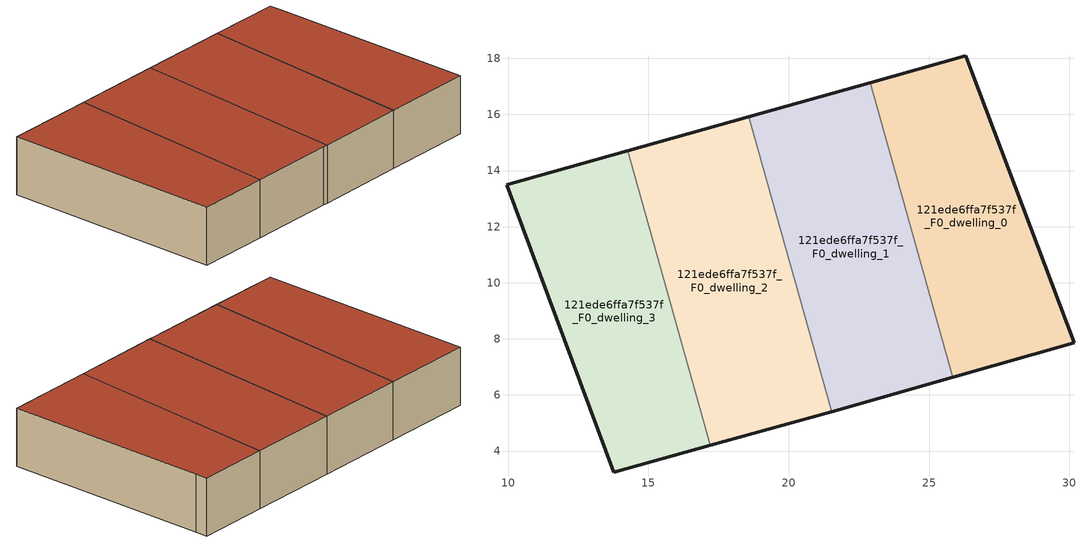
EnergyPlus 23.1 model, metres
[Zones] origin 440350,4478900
121ede6ffa7f537f_F0_dwelling_0
 floor ground (EU_floor_Construction): 26.53,17.53 30.17,7.86 25.85,6.63 22.9,17.14 26.32,18.09 z0
 wall outside (EU_wall_Construction): 25.85,6.63 30.17,7.86 26.53,17.53 26.32,18.09 22.9,17.14 z0:3
 wall to 121ede6ffa7f537f_F0_dwelling_1 (EU_wall_Construction): 22.9,17.14 25.85,6.63 z0:3
 roof outside (EU_roof_Construction): 30.17,7.86 26.53,17.53 26.32,18.09 22.9,17.14 25.85,6.63 z3
121ede6ffa7f537f_F0_dwelling_1
 floor ground (EU_floor_Construction): 22.9,17.14 25.85,6.63 21.53,5.4 18.58,15.92 z0
 wall outside (EU_wall_Construction): 22.9,17.14 18.58,15.92 / 21.53,5.4 25.85,6.63 z0:3
 wall to 121ede6ffa7f537f_F0_dwelling_2 (EU_wall_Construction): 18.58,15.92 21.53,5.4 z0:3
 roof outside (EU_roof_Construction): 25.85,6.63 22.9,17.14 18.58,15.92 21.53,5.4 z3
121ede6ffa7f537f_F0_dwelling_2
 floor ground (EU_floor_Construction): 18.58,15.92 21.53,5.4 21.33,5.35 17.21,4.2 14.26,14.71 z0
 wall outside (EU_wall_Construction): 18.58,15.92 14.26,14.71 / 17.21,4.2 21.33,5.35 21.53,5.4 z0:3
 wall to 121ede6ffa7f537f_F0_dwelling_3 (EU_wall_Construction): 14.26,14.71 17.21,4.2 z0:3
 roof outside (EU_roof_Construction): 21.33,5.35 21.53,5.4 18.58,15.92 14.26,14.71 17.21,4.2 z3
121ede6ffa7f537f_F0_dwelling_3
 floor ground (EU_floor_Construction): 14.26,14.71 17.21,4.2 13.76,3.24 9.94,13.5 z0
 wall outside (EU_wall_Construction): 14.26,14.71 9.94,13.5 13.76,3.24 17.21,4.2 z0:3
 roof outside (EU_roof_Construction): 17.21,4.2 14.26,14.71 9.94,13.5 13.76,3.24 z3
[Building]
EU S2 Campaign: North Axis=0; Terrain=City; Solar Distribution=FullExterior
[Site:Location]
Madrid: Latitude=40.5; Longitude=-3.5; Time Zone=1; Elevation=609
[SizingPeriod:WeatherFileDays]
AnnualSizingPeriod: Begin Month=1; Begin Day of Month=1; End Month=12; End Day of Month=31; Day of Week for Start Day=Monday; Use Weather File Daylight Saving Period=No; Use Weather File Rain and Snow Indicators=No
[MATERIAL]
EU_InternalMass_Material: Roughness=MediumRough; Thickness=0.1; Conductivity=1; Density=1800; Specific Heat=900; Thermal Absorptance=0.9; Solar Absorptance=0.7; Visible Absorptance=0.7
[MATERIAL:NOMASS] Roughness=MediumRough; Thermal Absorptance=0.9; Solar Absorptance=0.7; Visible Absorptance=0.7
Name | Thermal Resistance
EU_wall_NoMass | 0.609216
EU_roof_NoMass | 0.513268
EU_floor_NoMass | 0.568163
[CONSTRUCTION]
EU_wall_Construction: EU_wall_NoMass
EU_roof_Construction: EU_roof_NoMass
EU_floor_Construction: EU_floor_NoMass
EU_InternalMass_Construction: EU_InternalMass_Material
[ZONE] Type=1; Multiplier=1; Ceiling Height=autocalculate; Floor Area=autocalculate; Part of Total Floor Area=Yes
Name | Volume
121ede6ffa7f537f_F0_dwelling_0 | 131.397
121ede6ffa7f537f_F0_dwelling_1 | 146.991
121ede6ffa7f537f_F0_dwelling_2 | 147.036
121ede6ffa7f537f_F0_dwelling_3 | 132.086
[INTERNALMASS] Construction=EU_InternalMass_Construction
Name | Zone or ZoneList | Surface Area
121ede6ffa7f537f_F0_dwelling_0_EU_InternalMass | 121ede6ffa7f537f_F0_dwelling_0 | 43.799
121ede6ffa7f537f_F0_dwelling_1_EU_InternalMass | 121ede6ffa7f537f_F0_dwelling_1 | 48.997
121ede6ffa7f537f_F0_dwelling_2_EU_InternalMass | 121ede6ffa7f537f_F0_dwelling_2 | 49.012
121ede6ffa7f537f_F0_dwelling_3_EU_InternalMass | 121ede6ffa7f537f_F0_dwelling_3 | 44.0285
[OTHEREQUIPMENT] Fuel Type=Electricity; Design Level Calculation Method=Watts/Area; Power per Zone Floor Area=1; Fraction Latent=0; Fraction Radiant=0; Fraction Lost=0; Carbon Dioxide Generation Rate=0; EndUse Subcategory=EU_Step8_InternalGains
Name | Zone or ZoneList or Space or SpaceList | Schedule
EU_Step8_InternalGain_121ede6ffa7f537f_F0_dwelling_0_f000 | 121ede6ffa7f537f_F0_dwelling_0 | EU_Step8_GainSchedule_121ede6ffa7f537f_F0_dwelling_0_f000
EU_Step8_InternalGain_121ede6ffa7f537f_F0_dwelling_1_f000 | 121ede6ffa7f537f_F0_dwelling_1 | EU_Step8_GainSchedule_121ede6ffa7f537f_F0_dwelling_1_f000
EU_Step8_InternalGain_121ede6ffa7f537f_F0_dwelling_2_f000 | 121ede6ffa7f537f_F0_dwelling_2 | EU_Step8_GainSchedule_121ede6ffa7f537f_F0_dwelling_2_f000
EU_Step8_InternalGain_121ede6ffa7f537f_F0_dwelling_3_f000 | 121ede6ffa7f537f_F0_dwelling_3 | EU_Step8_GainSchedule_121ede6ffa7f537f_F0_dwelling_3_f000
[ZONEVENTILATION:DESIGNFLOWRATE] Schedule=EU_AlwaysOn; Design Flow Rate Calculation Method=AirChanges/Hour; Air Changes per Hour=0.752966; Ventilation Type=Natural; Fan Pressure Rise=0; Fan Total Efficiency=1; Constant Term Coefficient=1; Temperature Term Coefficient=0; Velocity Term Coefficient=0; Velocity Squared Term Coefficient=0; Minimum Indoor Temperature=-100; Maximum Indoor Temperature=100; Delta Temperature=-100; Minimum Outdoor Temperature=-100; Maximum Outdoor Temperature=100; Maximum Wind Speed=40
Name | Zone or ZoneList or Space or SpaceList
EU_ConstantAir_121ede6ffa7f537f_F0_dwelling_0 | 121ede6ffa7f537f_F0_dwelling_0
EU_ConstantAir_121ede6ffa7f537f_F0_dwelling_1 | 121ede6ffa7f537f_F0_dwelling_1
EU_ConstantAir_121ede6ffa7f537f_F0_dwelling_2 | 121ede6ffa7f537f_F0_dwelling_2
EU_ConstantAir_121ede6ffa7f537f_F0_dwelling_3 | 121ede6ffa7f537f_F0_dwelling_3
[HVACTEMPLATE:THERMOSTAT] Constant Heating Setpoint=20; Constant Cooling Setpoint=50
EU_HeatOnly_121ede6ffa7f537f_F0_dwelling_0; EU_HeatOnly_121ede6ffa7f537f_F0_dwelling_1; EU_HeatOnly_121ede6ffa7f537f_F0_dwelling_2; EU_HeatOnly_121ede6ffa7f537f_F0_dwelling_3
[HVACTEMPLATE:ZONE:IDEALLOADSAIRSYSTEM] System Availability Schedule=EU_AlwaysOn; Maximum Heating Supply Air Temperature=50; Minimum Cooling Supply Air Temperature=13; Maximum Heating Supply Air Humidity Ratio=0.0156; Minimum Cooling Supply Air Humidity Ratio=0.0077; Heating Limit=NoLimit; Cooling Limit=NoLimit; Heating Availability Schedule=EU_AlwaysOn; Cooling Availability Schedule=EU_CoolingOff; Dehumidification Control Type=ConstantSensibleHeatRatio; Cooling Sensible Heat Ratio=0.7; Dehumidification Setpoint=60; Humidification Control Type=None; Humidification Setpoint=30; Outdoor Air Method=None; Outdoor Air Flow Rate per Person=0.00944; Outdoor Air Flow Rate per Zone Floor Area=0; Outdoor Air Flow Rate per Zone=0; Demand Controlled Ventilation Type=None; Outdoor Air Economizer Type=NoEconomizer; Heat Recovery Type=None; Sensible Heat Recovery Effectiveness=0.7; Latent Heat Recovery Effectiveness=0.65
Name | Template Thermostat
121ede6ffa7f537f_F0_dwelling_0 | EU_HeatOnly_121ede6ffa7f537f_F0_dwelling_0
121ede6ffa7f537f_F0_dwelling_1 | EU_HeatOnly_121ede6ffa7f537f_F0_dwelling_1
121ede6ffa7f537f_F0_dwelling_2 | EU_HeatOnly_121ede6ffa7f537f_F0_dwelling_2
121ede6ffa7f537f_F0_dwelling_3 | EU_HeatOnly_121ede6ffa7f537f_F0_dwelling_3
[SIZING:ZONE] Zone Cooling Design Supply Air Temperature Input Method=SupplyAirTemperature; Zone Cooling Design Supply Air Temperature=13; Zone Heating Design Supply Air Temperature Input Method=SupplyAirTemperature; Zone Heating Design Supply Air Temperature=50; Zone Cooling Design Supply Air Humidity Ratio=0.008; Zone Heating Design Supply Air Humidity Ratio=0.008; Cooling Design Air Flow Method=DesignDay; Cooling Design Air Flow Rate=0; Cooling Minimum Air Flow per Zone Floor Area=0.000762; Cooling Minimum Air Flow=0; Cooling Minimum Air Flow Fraction=0.2; Heating Design Air Flow Method=DesignDay; Heating Design Air Flow Rate=0; Heating Maximum Air Flow per Zone Floor Area=0.002032; Heating Maximum Air Flow=0.141576; Heating Maximum Air Flow Fraction=0.3; Account for Dedicated Outdoor Air System=No; Dedicated Outdoor Air System Control Strategy=NeutralSupplyAir; Dedicated Outdoor Air Low Setpoint Temperature for Design=autosize; Dedicated Outdoor Air High Setpoint Temperature for Design=autosize; Zone Load Sizing Method=Sensible Load Only No Latent Load; Zone Latent Cooling Design Supply Air Humidity Ratio Input Method=HumidityRatioDifference; Zone Cooling Design Supply Air Humidity Ratio Difference=0.005; Zone Latent Heating Design Supply Air Humidity Ratio Input Method=HumidityRatioDifference; Zone Humidification Design Supply Air Humidity Ratio Difference=0.005
121ede6ffa7f537f_F0_dwelling_0; 121ede6ffa7f537f_F0_dwelling_1; 121ede6ffa7f537f_F0_dwelling_2; 121ede6ffa7f537f_F0_dwelling_3
[SCHEDULE:CONSTANT]
Name | Hourly Value
EU_AlwaysOn | 1
EU_CoolingOff | 0
[SCHEDULE:FILE] Column Number=1; Rows to Skip at Top=0; Number of Hours of Data=8760; Column Separator=Comma; Interpolate to Timestep=No; Minutes per Item=60; Adjust Schedule for Daylight Savings=Yes
Name | File
EU_Step8_GainSchedule_121ede6ffa7f537f_F0_dwelling_0_f000 | C:\Users\o_iseri\Desktop\OpenUBEM\openubem\outputs\eu_evidence\EU-11\ES-MAD-BERRUGUETE\idfs\121ede6ffa7f537f\121ede6ffa7f537f_F0_dwelling_0_f000_gain.csv
EU_Step8_GainSchedule_121ede6ffa7f537f_F0_dwelling_1_f000 | C:\Users\o_iseri\Desktop\OpenUBEM\openubem\outputs\eu_evidence\EU-11\ES-MAD-BERRUGUETE\idfs\121ede6ffa7f537f\121ede6ffa7f537f_F0_dwelling_1_f000_gain.csv
EU_Step8_GainSchedule_121ede6ffa7f537f_F0_dwelling_2_f000 | C:\Users\o_iseri\Desktop\OpenUBEM\openubem\outputs\eu_evidence\EU-11\ES-MAD-BERRUGUETE\idfs\121ede6ffa7f537f\121ede6ffa7f537f_F0_dwelling_2_f000_gain.csv
EU_Step8_GainSchedule_121ede6ffa7f537f_F0_dwelling_3_f000 | C:\Users\o_iseri\Desktop\OpenUBEM\openubem\outputs\eu_evidence\EU-11\ES-MAD-BERRUGUETE\idfs\121ede6ffa7f537f\121ede6ffa7f537f_F0_dwelling_3_f000_gain.csv
